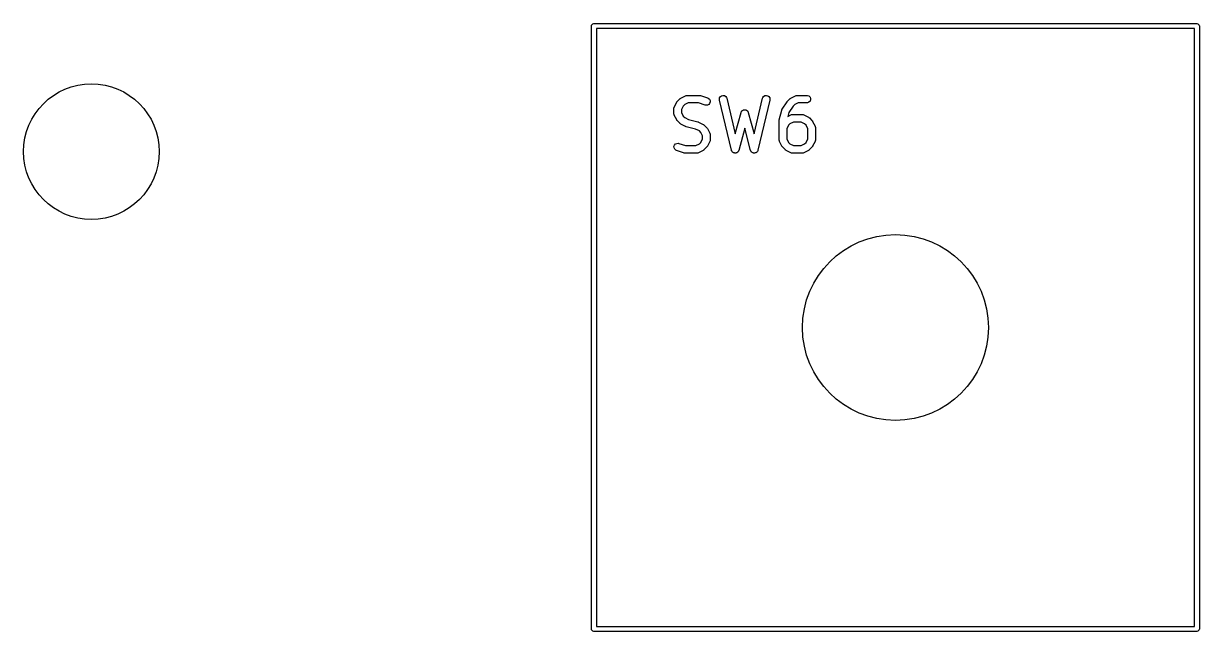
# Model space of a CAD drawing. Extents: x 0.58 to 7.69, y -5.21 to -0.56.
# Drawn here: x 3.451 to 4.372, y -2.876 to -2.4 of the extents above; entities that cross this region are included whole.
import ezdxf

# ---------------------------------------------------------------- set-up
doc = ezdxf.new("R2010")
doc.units = 0
doc.header["$MEASUREMENT"] = 0
doc.layers.add('BLACK', color=7, linetype='CONTINUOUS')

msp = doc.modelspace()

# ---------------------------------------------------------------- linework, layer by layer
at = {"layer": 'BLACK', "linetype": 'CONTINUOUS'}
for p, q in [((3.89567, -2.40157), (3.89582, -2.40082)), ((3.89567, -2.87402), (3.89567, -2.40157)), ((3.89582, -2.40082), (3.89688, -2.39976)), ((3.89688, -2.39976), (3.89764, -2.39961)), ((3.89764, -2.39961), (4.37008, -2.39961)), ((3.89961, -2.40354), (3.89961, -2.87205)), ((4.36811, -2.40354), (3.89961, -2.40354)), ((4.36811, -2.87205), (4.36811, -2.40354)), ((4.37008, -2.39961), (4.37083, -2.39976)), ((4.37083, -2.39976), (4.3719, -2.40082)), ((4.3719, -2.40082), (4.37205, -2.40157)), ((4.37205, -2.40157), (4.37205, -2.87402)), ((3.96304, -2.46051), (3.96492, -2.45864)), ((3.96492, -2.45864), (3.96514, -2.45845)), ((3.96514, -2.45845), (3.96519, -2.45839)), ((3.96519, -2.45839), (3.96528, -2.45834)), ((3.96528, -2.45834), (3.96536, -2.45827)), ((3.96536, -2.45827), (3.96544, -2.45824)), ((3.96544, -2.45824), (3.96568, -2.45808)), ((3.96568, -2.45808), (3.96943, -2.45621)), ((3.96943, -2.45621), (3.96997, -2.456)), ((3.96997, -2.456), (3.97008, -2.456)), ((3.97008, -2.456), (3.97018, -2.45596)), ((3.97018, -2.45596), (3.97075, -2.4559)), ((3.97075, -2.4559), (3.98013, -2.4559)), ((3.98013, -2.4559), (3.98042, -2.45593)), ((3.98042, -2.45593), (3.9805, -2.45592)), ((3.9805, -2.45592), (3.9806, -2.45594)), ((3.9806, -2.45594), (3.9807, -2.45596)), ((3.9807, -2.45596), (3.98078, -2.45598)), ((3.98078, -2.45598), (3.98106, -2.45605)), ((3.98106, -2.45605), (3.98669, -2.45792)), ((3.98669, -2.45792), (3.98721, -2.45816)), ((3.98721, -2.45816), (3.98808, -2.45892)), ((3.98808, -2.45892), (3.9886, -2.45995)), ((3.99592, -2.45896), (3.99611, -2.45782)), ((3.996, -2.45954), (3.99592, -2.45896)), ((4.00538, -2.49891), (3.996, -2.45954)), ((3.99611, -2.45782), (3.99671, -2.45684)), ((3.99671, -2.45684), (3.99764, -2.45617)), ((3.99764, -2.45617), (3.99876, -2.4559)), ((3.99876, -2.4559), (3.9999, -2.45608)), ((3.9999, -2.45608), (4.00088, -2.45669)), ((4.00088, -2.45669), (4.00156, -2.45762)), ((4.00156, -2.45762), (4.00175, -2.45817)), ((4.00175, -2.45817), (4.00841, -2.48615)), ((4.02309, -2.48615), (4.02975, -2.45817)), ((4.03549, -2.45954), (4.02612, -2.49891)), ((4.02975, -2.45817), (4.02994, -2.45762)), ((4.02994, -2.45762), (4.03061, -2.45669)), ((4.03061, -2.45669), (4.03159, -2.45608)), ((4.03159, -2.45608), (4.03273, -2.4559)), ((4.03273, -2.4559), (4.03385, -2.45617)), ((4.03385, -2.45617), (4.03479, -2.45684)), ((4.03479, -2.45684), (4.03539, -2.45782)), ((4.03539, -2.45782), (4.03557, -2.45896)), ((4.03557, -2.45896), (4.03549, -2.45954)), ((4.04928, -2.46051), (4.05116, -2.45864)), ((4.05116, -2.45864), (4.05138, -2.45845)), ((4.05138, -2.45845), (4.05143, -2.45839)), ((4.05143, -2.45839), (4.05152, -2.45834)), ((4.05152, -2.45834), (4.0516, -2.45827)), ((4.0516, -2.45827), (4.05167, -2.45824)), ((4.05167, -2.45824), (4.05192, -2.45808)), ((4.05192, -2.45808), (4.05567, -2.45621)), ((4.05567, -2.45621), (4.05621, -2.456)), ((4.05621, -2.456), (4.05632, -2.456)), ((4.05632, -2.456), (4.05642, -2.45596)), ((4.05642, -2.45596), (4.05699, -2.4559)), ((4.05699, -2.4559), (4.06449, -2.4559)), ((4.06449, -2.4559), (4.06507, -2.45596)), ((4.06507, -2.45596), (4.06613, -2.4564)), ((4.06613, -2.4564), (4.06695, -2.45721)), ((4.06695, -2.45721), (4.06739, -2.45828)), ((4.06739, -2.45943), (4.06695, -2.46049)), ((4.06739, -2.45828), (4.06739, -2.45943)), ((3.9603, -2.46635), (3.96036, -2.46577)), ((3.9603, -2.4701), (3.9603, -2.46635)), ((3.96036, -2.46577), (3.9604, -2.46568)), ((3.9604, -2.46568), (3.96041, -2.46557)), ((3.96041, -2.46557), (3.96061, -2.46503)), ((3.96061, -2.46503), (3.96249, -2.46128)), ((3.96249, -2.46128), (3.96264, -2.46103)), ((3.96264, -2.46103), (3.96267, -2.46096)), ((3.96267, -2.46096), (3.96274, -2.46088)), ((3.96274, -2.46088), (3.9628, -2.46079)), ((3.9628, -2.46079), (3.96286, -2.46074)), ((3.96286, -2.46074), (3.96304, -2.46051)), ((3.96756, -2.46435), (3.96621, -2.46705)), ((3.96621, -2.46705), (3.96621, -2.4694)), ((3.96875, -2.46315), (3.96756, -2.46435)), ((3.97145, -2.4618), (3.96875, -2.46315)), ((3.97965, -2.4618), (3.97145, -2.4618)), ((3.98482, -2.46353), (3.97965, -2.4618)), ((3.98538, -2.46366), (3.98482, -2.46353)), ((3.98653, -2.46357), (3.98538, -2.46366)), ((3.98756, -2.46306), (3.98653, -2.46357)), ((3.98832, -2.46219), (3.98756, -2.46306)), ((3.98868, -2.4611), (3.98832, -2.46219)), ((3.9886, -2.45995), (3.98868, -2.4611)), ((4.01299, -2.46908), (4.0131, -2.4688)), ((4.0131, -2.4688), (4.01334, -2.46849)), ((4.01334, -2.46849), (4.01353, -2.46815)), ((4.01353, -2.46815), (4.01368, -2.46803)), ((4.01368, -2.46803), (4.0138, -2.46788)), ((4.0138, -2.46788), (4.01414, -2.46769)), ((4.01414, -2.46769), (4.01445, -2.46745)), ((4.01445, -2.46745), (4.01463, -2.4674)), ((4.01463, -2.4674), (4.0148, -2.4673)), ((4.0148, -2.4673), (4.01518, -2.46725)), ((4.01518, -2.46725), (4.01556, -2.46715)), ((4.01556, -2.46715), (4.01575, -2.46718)), ((4.01575, -2.46718), (4.01594, -2.46715)), ((4.01594, -2.46715), (4.01631, -2.46725)), ((4.01631, -2.46725), (4.0167, -2.4673)), ((4.0167, -2.4673), (4.01687, -2.4674)), ((4.01687, -2.4674), (4.01705, -2.46745)), ((4.01705, -2.46745), (4.01736, -2.46769)), ((4.01736, -2.46769), (4.0177, -2.46788)), ((4.0177, -2.46788), (4.01781, -2.46803)), ((4.01781, -2.46803), (4.01797, -2.46815)), ((4.01797, -2.46815), (4.01816, -2.46849)), ((4.01816, -2.46849), (4.0184, -2.4688)), ((4.0184, -2.4688), (4.0185, -2.46908)), ((4.04288, -2.47501), (4.04475, -2.46751)), ((4.04475, -2.46751), (4.04488, -2.46717)), ((4.04488, -2.46717), (4.04489, -2.4671)), ((4.04489, -2.4671), (4.04492, -2.46703)), ((4.04492, -2.46703), (4.04495, -2.46696)), ((4.04495, -2.46696), (4.04499, -2.46691)), ((4.04499, -2.46691), (4.04516, -2.46659)), ((4.04516, -2.46659), (4.04891, -2.46096)), ((4.04891, -2.46096), (4.04909, -2.46074)), ((4.04891, -2.46096), (4.04891, -2.46096)), ((4.04891, -2.46096), (4.04891, -2.46096)), ((4.04909, -2.46074), (4.04928, -2.46051)), ((4.04928, -2.46051), (4.04928, -2.46051)), ((4.04928, -2.46051), (4.04928, -2.46051)), ((4.05366, -2.46448), (4.05036, -2.46944)), ((4.05499, -2.46315), (4.05366, -2.46448)), ((4.05769, -2.4618), (4.05499, -2.46315)), ((4.06449, -2.4618), (4.05769, -2.4618)), ((4.06507, -2.46175), (4.06449, -2.4618)), ((4.06613, -2.46131), (4.06507, -2.46175)), ((4.06695, -2.46049), (4.06613, -2.46131)), ((3.96036, -2.47068), (3.9603, -2.4701)), ((3.9604, -2.47077), (3.96036, -2.47068)), ((3.96041, -2.47088), (3.9604, -2.47077)), ((3.96061, -2.47142), (3.96041, -2.47088)), ((3.96249, -2.47517), (3.96061, -2.47142)), ((3.96264, -2.47542), (3.96249, -2.47517)), ((3.96267, -2.47549), (3.96264, -2.47542)), ((3.96274, -2.47557), (3.96267, -2.47549)), ((3.9628, -2.47566), (3.96274, -2.47557)), ((3.96286, -2.47571), (3.9628, -2.47566)), ((3.96304, -2.47594), (3.96286, -2.47571)), ((3.96492, -2.47781), (3.96304, -2.47594)), ((3.96514, -2.478), (3.96492, -2.47781)), ((3.96519, -2.47806), (3.96514, -2.478)), ((3.96528, -2.47811), (3.96519, -2.47806)), ((3.96536, -2.47818), (3.96528, -2.47811)), ((3.96544, -2.47821), (3.96536, -2.47818)), ((3.96621, -2.4694), (3.96756, -2.4721)), ((3.96756, -2.4721), (3.96875, -2.4733)), ((3.96875, -2.4733), (3.97178, -2.47481)), ((3.97178, -2.47481), (3.97897, -2.47661)), ((3.97897, -2.47661), (3.97901, -2.47662)), ((3.97901, -2.47662), (3.97903, -2.47663)), ((3.97903, -2.47663), (3.97927, -2.47672)), ((3.97927, -2.47672), (3.97951, -2.4768)), ((3.97951, -2.4768), (3.97953, -2.47682)), ((3.97953, -2.47682), (3.97957, -2.47683)), ((3.97957, -2.47683), (3.98332, -2.47871)), ((4.00841, -2.48615), (4.01289, -2.46934)), ((4.01289, -2.46934), (4.01295, -2.4692)), ((4.01295, -2.46915), (4.01299, -2.46908)), ((4.01295, -2.4692), (4.01295, -2.46915)), ((4.0185, -2.46908), (4.01854, -2.46915)), ((4.01854, -2.46915), (4.01855, -2.4692)), ((4.01855, -2.4692), (4.0186, -2.46934)), ((4.0186, -2.46934), (4.02309, -2.48615)), ((4.04279, -2.47572), (4.0428, -2.47562)), ((4.04279, -2.49072), (4.04279, -2.47572)), ((4.0428, -2.47558), (4.04283, -2.47536)), ((4.0428, -2.47562), (4.0428, -2.47558)), ((4.04283, -2.47536), (4.04285, -2.47515)), ((4.04285, -2.47515), (4.04286, -2.47511)), ((4.04286, -2.47511), (4.04288, -2.47501)), ((4.05036, -2.46944), (4.04963, -2.47235)), ((4.04963, -2.47235), (4.05192, -2.47121)), ((4.05124, -2.47815), (4.05005, -2.47935)), ((4.05394, -2.4768), (4.05124, -2.47815)), ((4.05192, -2.47121), (4.05246, -2.471)), ((4.05246, -2.471), (4.05257, -2.47099)), ((4.05257, -2.47099), (4.05267, -2.47095)), ((4.05267, -2.47095), (4.05324, -2.4709)), ((4.05324, -2.4709), (4.06074, -2.4709)), ((4.06005, -2.4768), (4.05394, -2.4768)), ((4.06274, -2.47815), (4.06005, -2.4768)), ((4.06074, -2.4709), (4.06132, -2.47095)), ((4.06132, -2.47095), (4.06142, -2.47099)), ((4.06142, -2.47099), (4.06152, -2.471)), ((4.06152, -2.471), (4.06206, -2.47121)), ((4.06206, -2.47121), (4.06581, -2.47308)), ((4.06394, -2.47935), (4.06274, -2.47815)), ((4.06581, -2.47308), (4.06606, -2.47324)), ((4.06606, -2.47324), (4.06613, -2.47327)), ((4.06613, -2.47327), (4.06621, -2.47334)), ((4.06621, -2.47334), (4.0663, -2.47339)), ((4.0663, -2.47339), (4.06635, -2.47345)), ((4.06635, -2.47345), (4.06658, -2.47364)), ((4.06658, -2.47364), (4.06845, -2.47551)), ((4.06845, -2.47551), (4.06864, -2.47574)), ((4.06864, -2.47574), (4.0687, -2.47579)), ((4.0687, -2.47579), (4.06876, -2.47588)), ((4.06876, -2.47588), (4.06882, -2.47596)), ((4.06882, -2.47596), (4.06885, -2.47603)), ((4.06885, -2.47603), (4.06901, -2.47628)), ((4.06901, -2.47628), (4.07088, -2.48003)), ((3.96568, -2.47837), (3.96544, -2.47821)), ((3.96943, -2.48024), (3.96568, -2.47837)), ((3.96948, -2.48026), (3.96943, -2.48024)), ((3.96949, -2.48027), (3.96948, -2.48026)), ((3.96973, -2.48035), (3.96949, -2.48027)), ((3.96997, -2.48045), (3.96973, -2.48035)), ((3.96999, -2.48045), (3.96997, -2.48045)), ((3.97004, -2.48046), (3.96999, -2.48045)), ((3.97722, -2.48226), (3.97004, -2.48046)), ((3.98025, -2.48378), (3.97722, -2.48226)), ((3.98145, -2.48497), (3.98025, -2.48378)), ((3.9828, -2.48767), (3.98145, -2.48497)), ((3.98332, -2.47871), (3.98357, -2.47886)), ((3.98357, -2.47886), (3.98364, -2.47889)), ((3.98364, -2.47889), (3.98372, -2.47896)), ((3.98372, -2.47896), (3.98381, -2.47902)), ((3.98381, -2.47902), (3.98386, -2.47907)), ((3.98386, -2.47907), (3.98409, -2.47926)), ((3.98409, -2.47926), (3.98596, -2.48114)), ((3.98596, -2.48114), (3.98615, -2.48136)), ((3.98615, -2.48136), (3.98621, -2.48141)), ((3.98621, -2.48141), (3.98627, -2.4815)), ((3.98627, -2.4815), (3.98633, -2.48158)), ((3.98633, -2.48158), (3.98636, -2.48165)), ((3.98636, -2.48165), (3.98652, -2.4819)), ((3.98652, -2.4819), (3.98839, -2.48565)), ((3.98839, -2.48565), (3.9886, -2.48619)), ((3.9886, -2.48619), (3.98861, -2.4863)), ((3.98861, -2.4863), (3.98865, -2.4864)), ((3.98865, -2.4864), (3.9887, -2.48697)), ((3.9887, -2.48697), (3.9887, -2.49072)), ((4.01575, -2.48156), (4.0111, -2.49898)), ((4.02039, -2.49898), (4.01575, -2.48156)), ((4.05005, -2.47935), (4.0487, -2.48205)), ((4.0487, -2.48205), (4.0487, -2.49003)), ((4.06529, -2.48205), (4.06394, -2.47935)), ((4.06529, -2.49003), (4.06529, -2.48205)), ((4.07088, -2.48003), (4.07109, -2.48057)), ((4.07109, -2.48057), (4.0711, -2.48067)), ((4.0711, -2.48067), (4.07114, -2.48077)), ((4.07114, -2.48077), (4.07119, -2.48135)), ((4.07119, -2.48135), (4.07119, -2.49072)), ((3.96033, -2.49598), (3.96069, -2.49488)), ((3.96041, -2.49713), (3.96033, -2.49598)), ((3.96069, -2.49488), (3.96144, -2.49401)), ((3.96144, -2.49401), (3.96247, -2.4935)), ((3.96247, -2.4935), (3.96362, -2.49342)), ((3.96362, -2.49342), (3.96419, -2.49355)), ((3.96419, -2.49355), (3.96936, -2.49527)), ((3.96936, -2.49527), (3.97756, -2.49527)), ((3.97756, -2.49527), (3.98025, -2.49392)), ((3.98025, -2.49392), (3.98145, -2.49272)), ((3.98145, -2.49272), (3.9828, -2.49003)), ((3.9828, -2.49003), (3.9828, -2.48767)), ((3.98596, -2.49656), (3.98409, -2.49843)), ((3.98615, -2.49633), (3.98596, -2.49656)), ((3.98621, -2.49628), (3.98615, -2.49633)), ((3.98627, -2.49619), (3.98621, -2.49628)), ((3.98633, -2.49611), (3.98627, -2.49619)), ((3.98636, -2.49604), (3.98633, -2.49611)), ((3.98652, -2.49579), (3.98636, -2.49604)), ((3.98839, -2.49204), (3.98652, -2.49579)), ((3.9886, -2.4915), (3.98839, -2.49204)), ((3.98861, -2.4914), (3.9886, -2.4915)), ((3.98865, -2.4913), (3.98861, -2.4914)), ((3.9887, -2.49072), (3.98865, -2.4913)), ((4.04285, -2.4913), (4.04279, -2.49072)), ((4.04289, -2.4914), (4.04285, -2.4913)), ((4.0429, -2.4915), (4.04289, -2.4914)), ((4.0431, -2.49204), (4.0429, -2.4915)), ((4.04498, -2.49579), (4.0431, -2.49204)), ((4.04513, -2.49604), (4.04498, -2.49579)), ((4.04516, -2.49611), (4.04513, -2.49604)), ((4.04523, -2.49619), (4.04516, -2.49611)), ((4.04529, -2.49628), (4.04523, -2.49619)), ((4.04535, -2.49633), (4.04529, -2.49628)), ((4.04553, -2.49656), (4.04535, -2.49633)), ((4.04741, -2.49843), (4.04553, -2.49656)), ((4.0487, -2.49003), (4.05005, -2.49272)), ((4.05005, -2.49272), (4.05124, -2.49392)), ((4.05124, -2.49392), (4.05394, -2.49527)), ((4.05394, -2.49527), (4.06005, -2.49527)), ((4.06005, -2.49527), (4.06274, -2.49392)), ((4.06274, -2.49392), (4.06394, -2.49272)), ((4.06394, -2.49272), (4.06529, -2.49003)), ((4.06845, -2.49656), (4.06658, -2.49843)), ((4.06864, -2.49633), (4.06845, -2.49656)), ((4.0687, -2.49628), (4.06864, -2.49633)), ((4.06876, -2.49619), (4.0687, -2.49628)), ((4.06882, -2.49611), (4.06876, -2.49619)), ((4.06885, -2.49604), (4.06882, -2.49611)), ((4.06901, -2.49579), (4.06885, -2.49604)), ((4.07088, -2.49204), (4.06901, -2.49579)), ((4.07109, -2.4915), (4.07088, -2.49204)), ((4.0711, -2.4914), (4.07109, -2.4915)), ((4.07114, -2.4913), (4.0711, -2.4914)), ((4.07119, -2.49072), (4.07114, -2.4913)), ((3.96092, -2.49816), (3.96041, -2.49713)), ((3.96179, -2.49891), (3.96092, -2.49816)), ((3.96232, -2.49915), (3.96179, -2.49891)), ((3.96795, -2.50102), (3.96232, -2.49915)), ((3.96823, -2.50109), (3.96795, -2.50102)), ((3.9683, -2.50112), (3.96823, -2.50109)), ((3.96841, -2.50113), (3.9683, -2.50112)), ((3.96851, -2.50115), (3.96841, -2.50113)), ((3.96859, -2.50115), (3.96851, -2.50115)), ((3.96888, -2.50117), (3.96859, -2.50115)), ((3.97825, -2.50117), (3.96888, -2.50117)), ((3.97883, -2.50112), (3.97825, -2.50117)), ((3.97893, -2.50108), (3.97883, -2.50112)), ((3.97903, -2.50107), (3.97893, -2.50108)), ((3.97957, -2.50086), (3.97903, -2.50107)), ((3.98332, -2.49899), (3.97957, -2.50086)), ((3.98357, -2.49883), (3.98332, -2.49899)), ((3.98364, -2.4988), (3.98357, -2.49883)), ((3.98372, -2.49874), (3.98364, -2.4988)), ((3.98381, -2.49868), (3.98372, -2.49874)), ((3.98386, -2.49862), (3.98381, -2.49868)), ((3.98409, -2.49843), (3.98386, -2.49862)), ((4.00544, -2.4991), (4.00538, -2.49891)), ((4.00545, -2.49917), (4.00544, -2.4991)), ((4.00549, -2.49924), (4.00545, -2.49917)), ((4.00557, -2.49945), (4.00549, -2.49924)), ((4.00582, -2.4998), (4.00557, -2.49945)), ((4.00603, -2.50017), (4.00582, -2.4998)), ((4.00615, -2.50026), (4.00603, -2.50017)), ((4.00624, -2.50039), (4.00615, -2.50026)), ((4.00661, -2.50061), (4.00624, -2.50039)), ((4.00695, -2.50087), (4.00661, -2.50061)), ((4.00709, -2.50091), (4.00695, -2.50087)), ((4.00722, -2.50099), (4.00709, -2.50091)), ((4.00765, -2.50106), (4.00722, -2.50099)), ((4.00806, -2.50117), (4.00765, -2.50106)), ((4.00821, -2.50115), (4.00806, -2.50117)), ((4.00836, -2.50117), (4.00821, -2.50115)), ((4.00878, -2.50107), (4.00836, -2.50117)), ((4.0092, -2.50102), (4.00878, -2.50107)), ((4.00933, -2.50094), (4.0092, -2.50102)), ((4.00948, -2.50091), (4.00933, -2.50094)), ((4.00983, -2.50065), (4.00948, -2.50091)), ((4.0102, -2.50044), (4.00983, -2.50065)), ((4.01029, -2.50032), (4.0102, -2.50044)), ((4.01041, -2.50023), (4.01029, -2.50032)), ((4.01064, -2.49986), (4.01041, -2.50023)), ((4.0109, -2.49952), (4.01064, -2.49986)), ((4.01098, -2.49931), (4.0109, -2.49952)), ((4.01102, -2.49925), (4.01098, -2.49931)), ((4.01103, -2.49918), (4.01102, -2.49925)), ((4.0111, -2.49898), (4.01103, -2.49918)), ((4.02047, -2.49918), (4.02039, -2.49898)), ((4.02048, -2.49925), (4.02047, -2.49918)), ((4.02052, -2.49931), (4.02048, -2.49925)), ((4.0206, -2.49952), (4.02052, -2.49931)), ((4.02086, -2.49986), (4.0206, -2.49952)), ((4.02108, -2.50023), (4.02086, -2.49986)), ((4.02121, -2.50032), (4.02108, -2.50023)), ((4.0213, -2.50044), (4.02121, -2.50032)), ((4.02167, -2.50065), (4.0213, -2.50044)), ((4.02202, -2.50091), (4.02167, -2.50065)), ((4.02216, -2.50094), (4.02202, -2.50091)), ((4.02229, -2.50102), (4.02216, -2.50094)), ((4.02272, -2.50107), (4.02229, -2.50102)), ((4.02314, -2.50117), (4.02272, -2.50107)), ((4.02329, -2.50115), (4.02314, -2.50117)), ((4.02344, -2.50117), (4.02329, -2.50115)), ((4.02385, -2.50106), (4.02344, -2.50117)), ((4.02427, -2.50099), (4.02385, -2.50106)), ((4.0244, -2.50091), (4.02427, -2.50099)), ((4.02455, -2.50087), (4.0244, -2.50091)), ((4.02489, -2.50061), (4.02455, -2.50087)), ((4.02526, -2.50039), (4.02489, -2.50061)), ((4.02534, -2.50026), (4.02526, -2.50039)), ((4.02546, -2.50017), (4.02534, -2.50026)), ((4.02568, -2.4998), (4.02546, -2.50017)), ((4.02593, -2.49945), (4.02568, -2.4998)), ((4.026, -2.49924), (4.02593, -2.49945)), ((4.02604, -2.49917), (4.026, -2.49924)), ((4.02605, -2.4991), (4.02604, -2.49917)), ((4.02612, -2.49891), (4.02605, -2.4991)), ((4.04763, -2.49862), (4.04741, -2.49843)), ((4.04768, -2.49868), (4.04763, -2.49862)), ((4.04777, -2.49874), (4.04768, -2.49868)), ((4.04785, -2.4988), (4.04777, -2.49874)), ((4.04793, -2.49883), (4.04785, -2.4988)), ((4.04817, -2.49899), (4.04793, -2.49883)), ((4.05192, -2.50086), (4.04817, -2.49899)), ((4.05246, -2.50107), (4.05192, -2.50086)), ((4.05257, -2.50108), (4.05246, -2.50107)), ((4.05267, -2.50112), (4.05257, -2.50108)), ((4.05324, -2.50117), (4.05267, -2.50112)), ((4.06074, -2.50117), (4.05324, -2.50117)), ((4.06132, -2.50112), (4.06074, -2.50117)), ((4.06142, -2.50108), (4.06132, -2.50112)), ((4.06152, -2.50107), (4.06142, -2.50108)), ((4.06206, -2.50086), (4.06152, -2.50107)), ((4.06581, -2.49899), (4.06206, -2.50086)), ((4.06606, -2.49883), (4.06581, -2.49899)), ((4.06613, -2.4988), (4.06606, -2.49883)), ((4.06621, -2.49874), (4.06613, -2.4988)), ((4.0663, -2.49868), (4.06621, -2.49874)), ((4.06635, -2.49862), (4.0663, -2.49868)), ((4.06658, -2.49843), (4.06635, -2.49862)), ((3.89582, -2.87477), (3.89567, -2.87402)), ((3.89961, -2.87205), (4.36811, -2.87205)), ((4.37205, -2.87402), (4.3719, -2.87477)), ((3.89688, -2.87583), (3.89582, -2.87477)), ((3.89764, -2.87598), (3.89688, -2.87583)), ((4.37008, -2.87598), (3.89764, -2.87598)), ((4.37083, -2.87583), (4.37008, -2.87598)), ((4.3719, -2.87477), (4.37083, -2.87583))]:
    msp.add_line(p, q, dxfattribs=at)
at = {"layer": 'BLACK'}
for centre, radius in [((3.50394, -2.5), 0.05315), ((4.13386, -2.6378), 0.07283)]:
    msp.add_circle(centre, radius, dxfattribs=at)

doc.saveas('drawing.dxf')
